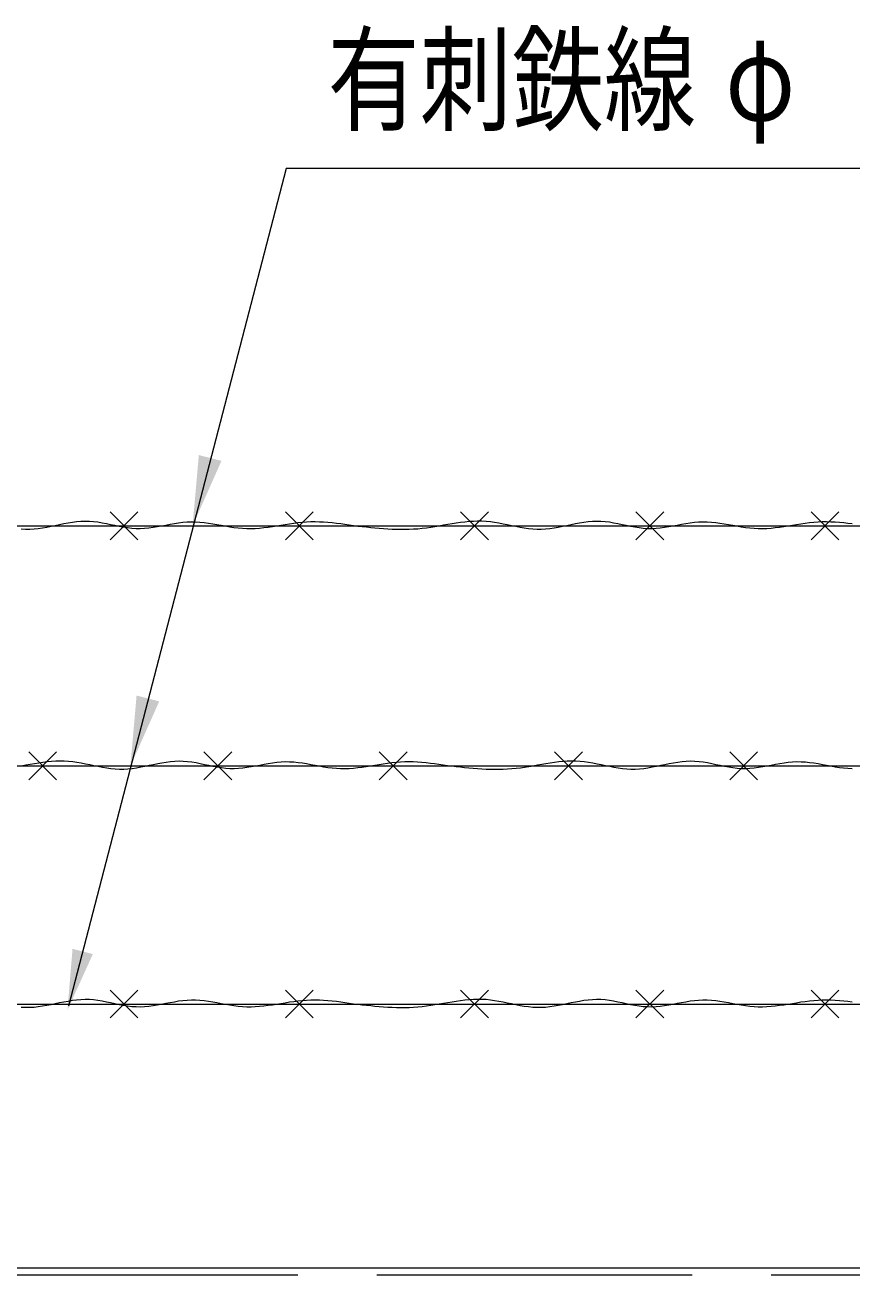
# Model space of a CAD drawing. Units: millimetres, scale not verified. Extents: x -4455 to 4455, y -3150 to 3150.
# Drawn here: x -2782 to -2311, y 1538 to 2251 of the extents above; entities that cross this region are included whole.
import ezdxf
from ezdxf.enums import TextEntityAlignment as Align

# ---------------------------------------------------------------- set-up
doc = ezdxf.new("R2010")
doc.units = ezdxf.units.MM
doc.header["$LTSCALE"] = 30
doc.linetypes.add('DASHED', pattern=[7.5, 6, -1.5])
for name, color, linetype, lineweight in [('0-0_D-STR-TXT', 3, 'Continuous', 13), ('0-1_D-STR2', 2, 'Continuous', 13), ('0-2_D-STR1', 1, 'Continuous', 18)]:
    doc.layers.add(name, color=color, linetype=linetype, lineweight=lineweight)
doc.layers.add('0-A_6文字', color=1, linetype='Continuous')
doc.styles.add('ＭＳ ゴシック', font='')
doc.styles.get('ＭＳ ゴシック').set_extended_font_data('MS Gothic')

msp = doc.modelspace()

# ---------------------------------------------------------------- linework, layer by layer
at = {"layer": '0-0_D-STR-TXT'}
msp.add_lwpolyline([(-1840.12, 2169.36), (-2633.39, 2169.36), (-2757.6, 1691.45)], dxfattribs=at)
msp.add_solid([(-2758.17, 1689.23), (-2755.29, 1724.12), (-2743.7, 1721.11)], dxfattribs=at)
at = {"layer": '0-1_D-STR2', "color": 1}
for p, q in [((-2718, 1973.44), (-2733.86, 1957.57)), ((-2733.86, 1973.44), (-2718, 1957.57)), ((-2618, 1973.44), (-2633.86, 1957.57)), ((-2633.86, 1973.44), (-2618, 1957.57)), ((-2518, 1973.44), (-2533.86, 1957.57)), ((-2533.86, 1973.44), (-2518, 1957.57)), ((-2418, 1973.44), (-2433.86, 1957.57)), ((-2433.86, 1973.44), (-2418, 1957.57)), ((-2318, 1973.44), (-2333.86, 1957.57)), ((-2333.86, 1973.44), (-2318, 1957.57)), ((-3256.75, 1965.51), (-1529.74, 1965.51)), ((-2764.41, 1836.49), (-2780.28, 1820.63)), ((-2780.28, 1836.49), (-2764.41, 1820.63)), ((-2664.41, 1836.49), (-2680.28, 1820.63)), ((-2680.28, 1836.49), (-2664.41, 1820.63)), ((-2564.41, 1836.49), (-2580.28, 1820.63)), ((-2580.28, 1836.49), (-2564.41, 1820.63)), ((-2464.41, 1836.49), (-2480.28, 1820.63)), ((-2480.28, 1836.49), (-2464.41, 1820.63)), ((-2364.41, 1836.49), (-2380.28, 1820.63)), ((-2380.28, 1836.49), (-2364.41, 1820.63)), ((-3256.75, 1828.56), (-1529.74, 1828.56)), ((-2718, 1700.54), (-2733.86, 1684.68)), ((-2733.86, 1700.54), (-2718, 1684.68)), ((-2618, 1700.54), (-2633.86, 1684.68)), ((-2633.86, 1700.54), (-2618, 1684.68)), ((-2518, 1700.54), (-2533.86, 1684.68)), ((-2533.86, 1700.54), (-2518, 1684.68)), ((-2418, 1700.54), (-2433.86, 1684.68)), ((-2433.86, 1700.54), (-2418, 1684.68)), ((-2318, 1700.54), (-2333.86, 1684.68)), ((-2333.86, 1700.54), (-2318, 1684.68)), ((-3256.75, 1692.61), (-1529.74, 1692.61))]:
    msp.add_line(p, q, dxfattribs=at)
for points in [[(-2689.9, 1967.59), (-2692.33, 1967.37), (-2694.76, 1967.05), (-2697.2, 1966.67), (-2699.63, 1966.23), (-2702.06, 1965.77), (-2704.49, 1965.31), (-2706.92, 1964.87), (-2709.35, 1964.48), (-2711.78, 1964.15), (-2714.21, 1963.92), (-2716.64, 1963.8), (-2719.06, 1963.82), (-2721.48, 1963.99), (-2723.9, 1964.28), (-2726.33, 1964.67), (-2728.75, 1965.13), (-2731.16, 1965.64), (-2733.58, 1966.16), (-2736, 1966.66), (-2738.42, 1967.13), (-2740.84, 1967.53), (-2743.26, 1967.84), (-2745.69, 1968.03), (-2748.11, 1968.06), (-2750.54, 1967.96), (-2752.96, 1967.75), (-2755.39, 1967.43), (-2757.82, 1967.03), (-2760.25, 1966.58), (-2762.68, 1966.1), (-2765.11, 1965.6), (-2767.54, 1965.11), (-2769.97, 1964.64), (-2772.4, 1964.23), (-2774.83, 1963.88), (-2777.26, 1963.62), (-2779.68, 1963.48), (-2782.11, 1963.46), (-2784.53, 1963.58)], [(-2594.95, 1965.51), (-2597.39, 1965.87), (-2599.83, 1966.23), (-2602.27, 1966.57), (-2604.71, 1966.88), (-2607.15, 1967.16), (-2609.59, 1967.4), (-2612.03, 1967.58), (-2614.47, 1967.7), (-2616.91, 1967.75), (-2619.35, 1967.73), (-2621.79, 1967.61), (-2624.23, 1967.42), (-2626.67, 1967.15), (-2629.1, 1966.84), (-2631.54, 1966.48), (-2633.98, 1966.09), (-2636.41, 1965.7), (-2638.85, 1965.31), (-2641.28, 1964.93), (-2643.72, 1964.58), (-2646.15, 1964.28), (-2648.59, 1964.03), (-2651.02, 1963.85), (-2653.45, 1963.77), (-2655.88, 1963.78), (-2658.31, 1963.9), (-2660.74, 1964.13), (-2663.17, 1964.44), (-2665.6, 1964.81), (-2668.03, 1965.23), (-2670.46, 1965.68), (-2672.89, 1966.12), (-2675.32, 1966.55), (-2677.75, 1966.93), (-2680.18, 1967.26), (-2682.61, 1967.51), (-2685.04, 1967.66), (-2687.47, 1967.69), (-2689.9, 1967.59)], [(-2587.6, 1964.67), (-2590.05, 1964.94), (-2592.5, 1965.22), (-2594.95, 1965.51)], [(-2492.68, 1963.58), (-2495.1, 1963.82), (-2497.53, 1964.16), (-2499.95, 1964.57), (-2502.37, 1965.04), (-2504.79, 1965.53), (-2507.21, 1966.04), (-2509.63, 1966.54), (-2512.05, 1967.01), (-2514.47, 1967.42), (-2516.89, 1967.76), (-2519.32, 1968.01), (-2521.74, 1968.14), (-2524.17, 1968.16), (-2526.59, 1968.08), (-2529.02, 1967.92), (-2531.45, 1967.68), (-2533.88, 1967.38), (-2536.31, 1967.03), (-2538.75, 1966.65), (-2541.18, 1966.23), (-2543.62, 1965.81), (-2546.05, 1965.39), (-2548.49, 1964.97), (-2550.93, 1964.59), (-2553.37, 1964.23), (-2555.81, 1963.93), (-2558.25, 1963.69), (-2560.69, 1963.52), (-2563.14, 1963.4), (-2565.58, 1963.35), (-2568.02, 1963.34), (-2570.47, 1963.39), (-2572.92, 1963.47), (-2575.36, 1963.6), (-2577.81, 1963.76), (-2580.26, 1963.95), (-2582.71, 1964.17), (-2585.15, 1964.41), (-2587.6, 1964.67)], [(-2398.05, 1967.59), (-2400.48, 1967.37), (-2402.91, 1967.05), (-2405.35, 1966.67), (-2407.78, 1966.23), (-2410.21, 1965.77), (-2412.64, 1965.31), (-2415.07, 1964.87), (-2417.5, 1964.48), (-2419.93, 1964.15), (-2422.36, 1963.92), (-2424.79, 1963.8), (-2427.21, 1963.82), (-2429.63, 1963.99), (-2432.06, 1964.28), (-2434.48, 1964.67), (-2436.9, 1965.13), (-2439.31, 1965.64), (-2441.73, 1966.16), (-2444.15, 1966.66), (-2446.57, 1967.13), (-2448.99, 1967.53), (-2451.41, 1967.84), (-2453.84, 1968.03), (-2456.26, 1968.06), (-2458.69, 1967.96), (-2461.11, 1967.75), (-2463.54, 1967.43), (-2465.97, 1967.03), (-2468.4, 1966.58), (-2470.83, 1966.1), (-2473.26, 1965.6), (-2475.69, 1965.11), (-2478.12, 1964.64), (-2480.55, 1964.23), (-2482.98, 1963.88), (-2485.41, 1963.62), (-2487.83, 1963.48), (-2490.26, 1963.46), (-2492.68, 1963.58)], [(-2310.42, 1966.57), (-2312.86, 1966.88), (-2315.3, 1967.16), (-2317.74, 1967.4), (-2320.18, 1967.58), (-2322.62, 1967.7), (-2325.06, 1967.75), (-2327.5, 1967.73), (-2329.94, 1967.61), (-2332.38, 1967.42), (-2334.82, 1967.15), (-2337.25, 1966.84), (-2339.69, 1966.48), (-2342.13, 1966.09), (-2344.56, 1965.7), (-2347, 1965.31), (-2349.43, 1964.93), (-2351.87, 1964.58), (-2354.3, 1964.28), (-2356.74, 1964.03), (-2359.17, 1963.85), (-2361.6, 1963.77), (-2364.03, 1963.78), (-2366.46, 1963.9), (-2368.89, 1964.13), (-2371.32, 1964.44), (-2373.75, 1964.81), (-2376.18, 1965.23), (-2378.61, 1965.68), (-2381.04, 1966.12), (-2383.47, 1966.55), (-2385.9, 1966.93), (-2388.33, 1967.26), (-2390.76, 1967.51), (-2393.19, 1967.66), (-2395.62, 1967.69), (-2398.05, 1967.59)], [(-2730.95, 1826.64), (-2733.37, 1826.88), (-2735.79, 1827.21), (-2738.21, 1827.63), (-2740.63, 1828.09), (-2743.05, 1828.59), (-2745.47, 1829.09), (-2747.89, 1829.59), (-2750.31, 1830.06), (-2752.74, 1830.47), (-2755.16, 1830.82), (-2757.58, 1831.06), (-2760.01, 1831.19), (-2762.43, 1831.22), (-2764.86, 1831.14), (-2767.29, 1830.97), (-2769.72, 1830.74), (-2772.15, 1830.44), (-2774.58, 1830.09), (-2777.01, 1829.7), (-2779.45, 1829.29), (-2781.88, 1828.86), (-2784.32, 1828.44)], [(-2636.32, 1830.65), (-2638.75, 1830.42), (-2641.18, 1830.11), (-2643.61, 1829.72), (-2646.04, 1829.29), (-2648.48, 1828.83), (-2650.91, 1828.36), (-2653.34, 1827.93), (-2655.77, 1827.53), (-2658.2, 1827.21), (-2660.63, 1826.97), (-2663.05, 1826.85), (-2665.48, 1826.87), (-2667.9, 1827.04), (-2670.32, 1827.33), (-2672.74, 1827.73), (-2675.16, 1828.19), (-2677.58, 1828.69), (-2680, 1829.21), (-2682.42, 1829.72), (-2684.84, 1830.19), (-2687.26, 1830.59), (-2689.68, 1830.89), (-2692.1, 1831.08), (-2694.53, 1831.12), (-2696.95, 1831.02), (-2699.38, 1830.8), (-2701.81, 1830.48), (-2704.24, 1830.09), (-2706.67, 1829.64), (-2709.1, 1829.15), (-2711.53, 1828.65), (-2713.96, 1828.16), (-2716.39, 1827.7), (-2718.81, 1827.28), (-2721.24, 1826.93), (-2723.67, 1826.68), (-2726.1, 1826.53), (-2728.52, 1826.52), (-2730.95, 1826.64)], [(-2541.37, 1828.56), (-2543.81, 1828.93), (-2546.25, 1829.28), (-2548.69, 1829.62), (-2551.13, 1829.94), (-2553.57, 1830.22), (-2556.01, 1830.45), (-2558.45, 1830.63), (-2560.89, 1830.76), (-2563.33, 1830.81), (-2565.77, 1830.78), (-2568.21, 1830.67), (-2570.64, 1830.47), (-2573.08, 1830.21), (-2575.52, 1829.89), (-2577.96, 1829.53), (-2580.39, 1829.15), (-2582.83, 1828.75), (-2585.26, 1828.36), (-2587.7, 1827.98), (-2590.13, 1827.63), (-2592.57, 1827.33), (-2595, 1827.08), (-2597.43, 1826.91), (-2599.87, 1826.82), (-2602.3, 1826.83), (-2604.73, 1826.95), (-2607.16, 1827.18), (-2609.59, 1827.49), (-2612.02, 1827.87), (-2614.45, 1828.29), (-2616.88, 1828.73), (-2619.31, 1829.17), (-2621.74, 1829.6), (-2624.16, 1829.99), (-2626.59, 1830.32), (-2629.02, 1830.57), (-2631.45, 1830.72), (-2633.89, 1830.75), (-2636.32, 1830.65)], [(-2534.02, 1827.72), (-2536.47, 1828), (-2538.92, 1828.28), (-2541.37, 1828.56)], [(-2439.1, 1826.64), (-2441.52, 1826.88), (-2443.94, 1827.21), (-2446.36, 1827.63), (-2448.78, 1828.09), (-2451.2, 1828.59), (-2453.62, 1829.09), (-2456.04, 1829.59), (-2458.46, 1830.06), (-2460.89, 1830.47), (-2463.31, 1830.82), (-2465.73, 1831.06), (-2468.16, 1831.19), (-2470.58, 1831.22), (-2473.01, 1831.14), (-2475.44, 1830.97), (-2477.87, 1830.74), (-2480.3, 1830.44), (-2482.73, 1830.09), (-2485.16, 1829.7), (-2487.6, 1829.29), (-2490.03, 1828.86), (-2492.47, 1828.44), (-2494.91, 1828.03), (-2497.34, 1827.64), (-2499.78, 1827.29), (-2502.22, 1826.99), (-2504.67, 1826.75), (-2507.11, 1826.57), (-2509.55, 1826.46), (-2512, 1826.4), (-2514.44, 1826.4), (-2516.89, 1826.44), (-2519.33, 1826.53), (-2521.78, 1826.65), (-2524.23, 1826.82), (-2526.67, 1827.01), (-2529.12, 1827.23), (-2531.57, 1827.47), (-2534.02, 1827.72)], [(-2344.47, 1830.65), (-2346.9, 1830.42), (-2349.33, 1830.11), (-2351.76, 1829.72), (-2354.2, 1829.29), (-2356.63, 1828.83), (-2359.06, 1828.36), (-2361.49, 1827.93), (-2363.92, 1827.53), (-2366.35, 1827.21), (-2368.78, 1826.97), (-2371.2, 1826.85), (-2373.63, 1826.87), (-2376.05, 1827.04), (-2378.47, 1827.33), (-2380.89, 1827.73), (-2383.31, 1828.19), (-2385.73, 1828.69), (-2388.15, 1829.21), (-2390.57, 1829.72), (-2392.99, 1830.19), (-2395.41, 1830.59), (-2397.83, 1830.89), (-2400.25, 1831.08), (-2402.68, 1831.12), (-2405.1, 1831.02), (-2407.53, 1830.8), (-2409.96, 1830.48), (-2412.39, 1830.09), (-2414.82, 1829.64), (-2417.25, 1829.15), (-2419.68, 1828.65), (-2422.11, 1828.16), (-2424.54, 1827.7), (-2426.97, 1827.28), (-2429.39, 1826.93), (-2431.82, 1826.68), (-2434.25, 1826.53), (-2436.67, 1826.52), (-2439.1, 1826.64)], [(-2310.45, 1826.83), (-2312.88, 1826.95), (-2315.31, 1827.18), (-2317.74, 1827.49), (-2320.17, 1827.87), (-2322.6, 1828.29), (-2325.03, 1828.73), (-2327.46, 1829.17), (-2329.89, 1829.6), (-2332.31, 1829.99), (-2334.74, 1830.32), (-2337.17, 1830.57), (-2339.6, 1830.72), (-2342.04, 1830.75), (-2344.47, 1830.65)], [(-2689.9, 1694.7), (-2692.33, 1694.48), (-2694.76, 1694.16), (-2697.2, 1693.77), (-2699.63, 1693.34), (-2702.06, 1692.88), (-2704.49, 1692.42), (-2706.92, 1691.98), (-2709.35, 1691.59), (-2711.78, 1691.26), (-2714.21, 1691.03), (-2716.64, 1690.91), (-2719.06, 1690.93), (-2721.48, 1691.09), (-2723.9, 1691.39), (-2726.33, 1691.78), (-2728.75, 1692.24), (-2731.16, 1692.74), (-2733.58, 1693.26), (-2736, 1693.77), (-2738.42, 1694.24), (-2740.84, 1694.64), (-2743.26, 1694.95), (-2745.69, 1695.13), (-2748.11, 1695.17), (-2750.54, 1695.07), (-2752.96, 1694.85), (-2755.39, 1694.54), (-2757.82, 1694.14), (-2760.25, 1693.69), (-2762.68, 1693.21), (-2765.11, 1692.71), (-2767.54, 1692.22), (-2769.97, 1691.75), (-2772.4, 1691.33), (-2774.83, 1690.99), (-2777.26, 1690.73), (-2779.68, 1690.58), (-2782.11, 1690.57), (-2784.53, 1690.69)], [(-2594.95, 1692.61), (-2597.39, 1692.98), (-2599.83, 1693.34), (-2602.27, 1693.68), (-2604.71, 1693.99), (-2607.15, 1694.27), (-2609.59, 1694.51), (-2612.03, 1694.69), (-2614.47, 1694.81), (-2616.91, 1694.86), (-2619.35, 1694.83), (-2621.79, 1694.72), (-2624.23, 1694.52), (-2626.67, 1694.26), (-2629.1, 1693.94), (-2631.54, 1693.59), (-2633.98, 1693.2), (-2636.41, 1692.81), (-2638.85, 1692.41), (-2641.28, 1692.04), (-2643.72, 1691.69), (-2646.15, 1691.38), (-2648.59, 1691.14), (-2651.02, 1690.96), (-2653.45, 1690.87), (-2655.88, 1690.88), (-2658.31, 1691.01), (-2660.74, 1691.23), (-2663.17, 1691.55), (-2665.6, 1691.92), (-2668.03, 1692.34), (-2670.46, 1692.78), (-2672.89, 1693.23), (-2675.32, 1693.65), (-2677.75, 1694.04), (-2680.18, 1694.37), (-2682.61, 1694.62), (-2685.04, 1694.77), (-2687.47, 1694.8), (-2689.9, 1694.7)], [(-2587.6, 1691.78), (-2590.05, 1692.05), (-2592.5, 1692.33), (-2594.95, 1692.61)], [(-2492.68, 1690.69), (-2495.1, 1690.93), (-2497.53, 1691.27), (-2499.95, 1691.68), (-2502.37, 1692.14), (-2504.79, 1692.64), (-2507.21, 1693.15), (-2509.63, 1693.65), (-2512.05, 1694.11), (-2514.47, 1694.53), (-2516.89, 1694.87), (-2519.32, 1695.12), (-2521.74, 1695.25), (-2524.17, 1695.27), (-2526.59, 1695.19), (-2529.02, 1695.03), (-2531.45, 1694.79), (-2533.88, 1694.49), (-2536.31, 1694.14), (-2538.75, 1693.75), (-2541.18, 1693.34), (-2543.62, 1692.92), (-2546.05, 1692.49), (-2548.49, 1692.08), (-2550.93, 1691.69), (-2553.37, 1691.34), (-2555.81, 1691.04), (-2558.25, 1690.8), (-2560.69, 1690.63), (-2563.14, 1690.51), (-2565.58, 1690.45), (-2568.02, 1690.45), (-2570.47, 1690.49), (-2572.92, 1690.58), (-2575.36, 1690.71), (-2577.81, 1690.87), (-2580.26, 1691.06), (-2582.71, 1691.28), (-2585.15, 1691.52), (-2587.6, 1691.78)], [(-2398.05, 1694.7), (-2400.48, 1694.48), (-2402.91, 1694.16), (-2405.35, 1693.77), (-2407.78, 1693.34), (-2410.21, 1692.88), (-2412.64, 1692.42), (-2415.07, 1691.98), (-2417.5, 1691.59), (-2419.93, 1691.26), (-2422.36, 1691.03), (-2424.79, 1690.91), (-2427.21, 1690.93), (-2429.63, 1691.09), (-2432.06, 1691.39), (-2434.48, 1691.78), (-2436.9, 1692.24), (-2439.31, 1692.74), (-2441.73, 1693.26), (-2444.15, 1693.77), (-2446.57, 1694.24), (-2448.99, 1694.64), (-2451.41, 1694.95), (-2453.84, 1695.13), (-2456.26, 1695.17), (-2458.69, 1695.07), (-2461.11, 1694.85), (-2463.54, 1694.54), (-2465.97, 1694.14), (-2468.4, 1693.69), (-2470.83, 1693.21), (-2473.26, 1692.71), (-2475.69, 1692.22), (-2478.12, 1691.75), (-2480.55, 1691.33), (-2482.98, 1690.99), (-2485.41, 1690.73), (-2487.83, 1690.58), (-2490.26, 1690.57), (-2492.68, 1690.69)], [(-2310.42, 1693.68), (-2312.86, 1693.99), (-2315.3, 1694.27), (-2317.74, 1694.51), (-2320.18, 1694.69), (-2322.62, 1694.81), (-2325.06, 1694.86), (-2327.5, 1694.83), (-2329.94, 1694.72), (-2332.38, 1694.52), (-2334.82, 1694.26), (-2337.25, 1693.94), (-2339.69, 1693.59), (-2342.13, 1693.2), (-2344.56, 1692.81), (-2347, 1692.41), (-2349.43, 1692.04), (-2351.87, 1691.69), (-2354.3, 1691.38), (-2356.74, 1691.14), (-2359.17, 1690.96), (-2361.6, 1690.87), (-2364.03, 1690.88), (-2366.46, 1691.01), (-2368.89, 1691.23), (-2371.32, 1691.55), (-2373.75, 1691.92), (-2376.18, 1692.34), (-2378.61, 1692.78), (-2381.04, 1693.23), (-2383.47, 1693.65), (-2385.9, 1694.04), (-2388.33, 1694.37), (-2390.76, 1694.62), (-2393.19, 1694.77), (-2395.62, 1694.8), (-2398.05, 1694.7)]]:
    msp.add_lwpolyline(points, dxfattribs=at)
at = {"layer": '0-2_D-STR1'}
msp.add_line((-3256.75, 1541.98), (-1529.74, 1541.98), dxfattribs=at)
at = {"layer": '0-2_D-STR1', "linetype": 'DASHED'}
msp.add_line((-3256.75, 1537.98), (-1529.74, 1537.98), dxfattribs=at)
at = {"layer": '0-A_6文字'}
for points in [[(-2670.32, 2002.57), (-2683.23, 2005.9), (-2686.78, 1965.51)], [(-2705.83, 1865.34), (-2718.74, 1868.68), (-2722.29, 1828.28)]]:
    msp.add_solid(points, dxfattribs=at)

# ---------------------------------------------------------------- texts
at = {"layer": '0-0_D-STR-TXT', "style": 'ＭＳ ゴシック', "width": 0.8}
for s, p in [('有刺鉄線', (-2609.74, 2181.62)), ('φ   x75 \u3000125', (-2382.82, 2182.27))]:
    msp.add_text(s, height=48.17, dxfattribs=at).set_placement(p, align=Align.BOTTOM_LEFT)

doc.saveas('drawing.dxf')
